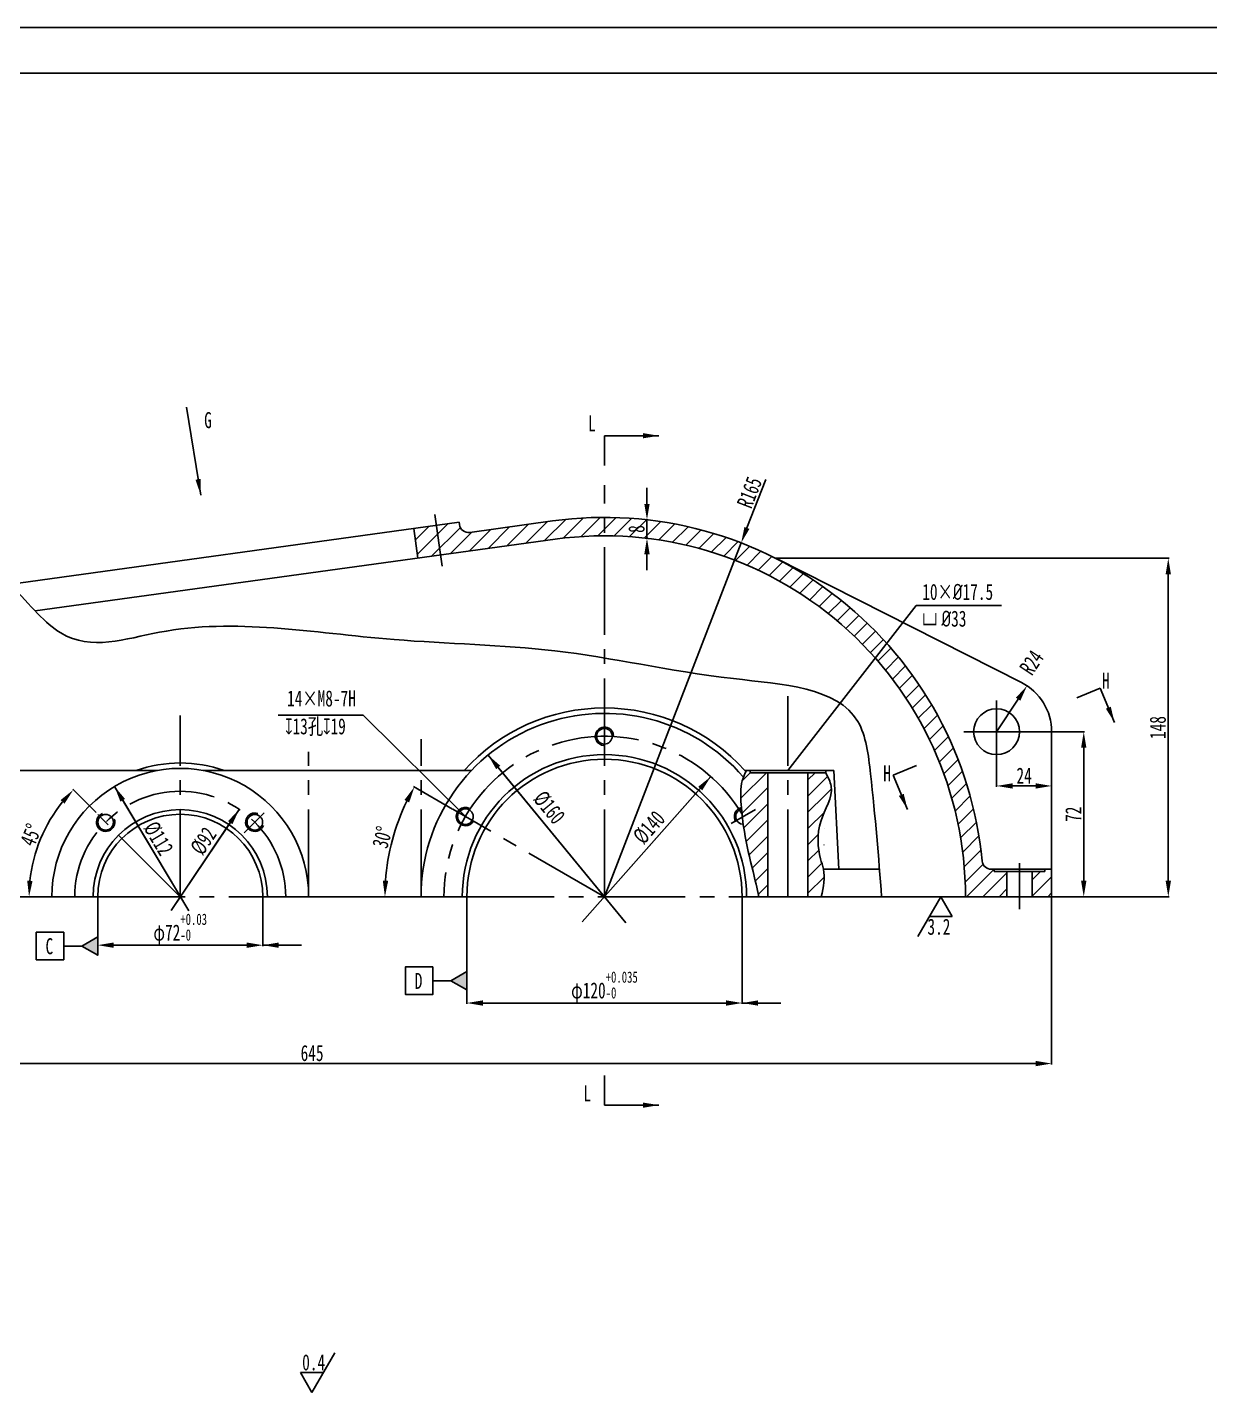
# Model space of a CAD drawing. Header units: inches. Extents: x 0 to 841, y 0 to 594.
# Drawn here: x 224.4 to 482.2, y 294.6 to 594 of the extents above; entities that cross this region are included whole.
import ezdxf

# ---------------------------------------------------------------- set-up
doc = ezdxf.new("R2010")
doc.units = ezdxf.units.IN
doc.header["$MEASUREMENT"] = 0
doc.linetypes.add('CENTER2', pattern=[28.575000000000003, 19.05, -3.175, 3.175, -3.175])
for name, color, linetype in [('中心线', 10, 'CENTER2'), ('剖面层', 4, 'Continuous'), ('标注层', 7, 'Continuous'), ('粗实线', 5, 'Continuous'), ('细实线', 7, 'Continuous')]:
    doc.layers.add(name, color=color, linetype=linetype)
doc.styles.add('仿宋3.5', font='simfang.ttf', dxfattribs={"width": 0.7, "height": 3.5})
doc.dimstyles.new('Scale_1_2', dxfattribs={"dimtxt": 3.5, "dimasz": 3.5, "dimexe": 0.18, "dimexo": 0.0625, "dimgap": 0.5, "dimtad": 1, "dimdec": 0, "dimlfac": 2, "dimzin": 0, "dimdsep": 46, "dimtxsty": '仿宋3.5', "dimcen": 0.09, "dimadec": 0, "dimazin": 0, "dimtfac": 1, "dimtdec": 0, "dimtix": 1, "dimtmove": 2, "dimatfit": 3, "dimfxl": 1, "dimtolj": 1, "dimarcsym": 0})
doc.dimstyles.new('Scale_1_2_φ', dxfattribs={"dimtxt": 3.5, "dimasz": 3.5, "dimexe": 0.18, "dimexo": 0.0625, "dimgap": 0.5, "dimtad": 1, "dimtoh": 1, "dimdec": 3, "dimlfac": 2, "dimdsep": 46, "dimtxsty": '仿宋3.5', "dimcen": 0.09, "dimadec": 0, "dimazin": 2, "dimtp": 0.08900000000000001, "dimtfac": 0.7, "dimtdec": 3, "dimtmove": 2, "dimatfit": 3, "dimfxl": 1, "dimarcsym": 0})

# ---------------------------------------------------------------- blocks, each defined once
blk = doc.blocks.new('*D8')
at = {"layer": 'Defpoints', "color": 0, "transparency": 16777216}
for p in [(359.69227486288, 486.6286828216591), (359.2346805231497, 482.6549430943686), (359.501437548491, 482.6549430943686)]:
    blk.add_point(p, dxfattribs=at)
at = {"layer": '标注层', "color": 0, "lineweight": -2, "transparency": 16777216}
for p, q in [((359.501437548491, 490.1286828216591), (359.501437548491, 493.6286828216591)), ((359.62977486288, 486.6286828216591), (359.321437548491, 486.6286828216591)), ((359.501437548491, 486.6286828216591), (359.501437548491, 482.6549430943686)), ((359.2971805231497, 482.6549430943686), (359.681437548491, 482.6549430943686)), ((359.501437548491, 479.1549430943686), (359.501437548491, 475.6549430943686))]:
    blk.add_line(p, q, dxfattribs=at)
at = {"layer": '标注层', "color": 0, "transparency": 16777216}
for points in [[(358.9181042151577, 490.1286828216591), (360.0847708818243, 490.1286828216591), (359.501437548491, 486.6286828216591)], [(358.9181042151577, 479.1549430943686), (360.0847708818243, 479.1549430943686), (359.501437548491, 482.6549430943686)]]:
    blk.add_solid(points, dxfattribs=at)
at = {"layer": '标注层', "color": 0, "transparency": 16777216, "insert": (357.2314375484912, 484.6418129580137), "char_height": 3.5, "attachment_point": 5, "rotation": 90, "style": '仿宋3.5'}
blk.add_mtext('\\A1;8', dxfattribs=at)
blk = doc.blocks.new('*D9')
at = {"layer": 'Defpoints', "color": 0, "transparency": 16777216}
for p in [(442.8669056602047, 440.4538373619685), (447.7294648322414, 404.4538373619685), (454.7350713686875, 404.4538373619685)]:
    blk.add_point(p, dxfattribs=at)
at = {"layer": '标注层', "color": 0, "lineweight": -2, "transparency": 16777216}
for p, q in [((442.9294056602047, 440.4538373619685), (454.9150713686875, 440.4538373619685)), ((454.7350713686875, 436.9538373619685), (454.7350713686875, 407.9538373619685)), ((447.7919648322414, 404.4538373619685), (454.9150713686875, 404.4538373619685))]:
    blk.add_line(p, q, dxfattribs=at)
at = {"layer": '标注层', "color": 0, "transparency": 16777216}
for points in [[(454.1517380353542, 436.9538373619685), (455.3184047020208, 436.9538373619685), (454.7350713686875, 440.4538373619685)], [(454.1517380353542, 407.9538373619685), (455.3184047020208, 407.9538373619685), (454.7350713686875, 404.4538373619685)]]:
    blk.add_solid(points, dxfattribs=at)
at = {"layer": '标注层', "color": 0, "transparency": 16777216, "insert": (452.4650713686875, 422.4538373619682), "char_height": 3.5, "attachment_point": 5, "rotation": 90, "style": '仿宋3.5'}
blk.add_mtext('\\A1;72', dxfattribs=at)
blk = doc.blocks.new('*D10')
at = {"layer": 'Defpoints', "color": 0, "transparency": 16777216}
for p in [(435.7294648322412, 433.6434351006087), (447.7294648322412, 431.9522318994726), (447.7294648322412, 428.6241085740734)]:
    blk.add_point(p, dxfattribs=at)
at = {"layer": '标注层', "color": 0, "lineweight": -2, "transparency": 16777216}
for p, q in [((435.7294648322412, 433.5809351006087), (435.7294648322412, 428.4441085740734)), ((447.7294648322412, 431.8897318994726), (447.7294648322412, 428.4441085740734)), ((439.2294648322412, 428.6241085740734), (444.2294648322412, 428.6241085740734))]:
    blk.add_line(p, q, dxfattribs=at)
at = {"layer": '标注层', "color": 0, "transparency": 16777216}
for points in [[(439.2294648322412, 429.2074419074067), (439.2294648322412, 428.0407752407401), (435.7294648322412, 428.6241085740734)], [(444.2294648322412, 429.2074419074067), (444.2294648322412, 428.0407752407401), (447.7294648322412, 428.6241085740734)]]:
    blk.add_solid(points, dxfattribs=at)
at = {"layer": '标注层', "color": 0, "transparency": 16777216, "insert": (441.7294648322412, 430.8741085740734), "char_height": 3.5, "attachment_point": 5, "style": '仿宋3.5'}
blk.add_mtext('\\A1;24', dxfattribs=at)
blk = doc.blocks.new('*D12')
at = {"layer": 'Defpoints', "color": 0, "transparency": 16777216}
for p in [(239.7294648322412, 404.4538373619681), (275.7294648322412, 404.4538373619681), (275.7294648322412, 393.9032116197009)]:
    blk.add_point(p, dxfattribs=at)
at = {"layer": '标注层', "color": 0, "lineweight": -2, "transparency": 16777216}
for p, q in [((239.7294648322412, 404.3913373619681), (239.7294648322412, 393.7232116197009)), ((275.7294648322412, 404.3913373619681), (275.7294648322412, 393.7232116197009)), ((243.2294648322412, 393.9032116197009), (272.2294648322412, 393.9032116197009))]:
    blk.add_line(p, q, dxfattribs=at)
at = {"layer": '标注层', "color": 0, "transparency": 16777216}
for points in [[(243.2294648322412, 394.4865449530342), (243.2294648322412, 393.3198782863676), (239.7294648322412, 393.9032116197009)], [(272.2294648322412, 394.4865449530342), (272.2294648322412, 393.3198782863676), (275.7294648322412, 393.9032116197009)]]:
    blk.add_solid(points, dxfattribs=at)
at = {"layer": '标注层', "color": 0, "transparency": 16777216, "insert": (257.7294648322412, 397.3685449530342), "char_height": 3.5, "attachment_point": 5, "style": '仿宋3.5'}
blk.add_mtext('φ72{\\H2.45;\\S+0.03^ -0;}', dxfattribs=at)
blk = doc.blocks.new('*D13')
at = {"layer": 'Defpoints', "color": 0, "transparency": 16777216}
for p in [(320.2294648322412, 404.4538373619681), (380.2294648322412, 404.4538373619681), (380.2294648322412, 381.2940267883919)]:
    blk.add_point(p, dxfattribs=at)
at = {"layer": '标注层', "color": 0, "lineweight": -2, "transparency": 16777216}
for p, q in [((320.2294648322412, 404.3913373619681), (320.2294648322412, 381.1140267883919)), ((380.2294648322412, 404.3913373619681), (380.2294648322412, 381.1140267883919)), ((323.7294648322412, 381.2940267883919), (376.7294648322412, 381.2940267883919))]:
    blk.add_line(p, q, dxfattribs=at)
at = {"layer": '标注层', "color": 0, "transparency": 16777216}
for points in [[(323.7294648322412, 381.8773601217252), (323.7294648322412, 380.7106934550586), (320.2294648322412, 381.2940267883919)], [(376.7294648322412, 381.8773601217252), (376.7294648322412, 380.7106934550586), (380.2294648322412, 381.2940267883919)]]:
    blk.add_solid(points, dxfattribs=at)
at = {"layer": '标注层', "color": 0, "transparency": 16777216, "insert": (350.2294648322412, 384.7593601217252), "char_height": 3.5, "attachment_point": 5, "style": '仿宋3.5'}
blk.add_mtext('φ120{\\H2.45;\\S+0.035^ -0;}', dxfattribs=at)
blk = doc.blocks.new('*D14')
at = {"layer": 'Defpoints', "color": 0, "transparency": 16777216}
for p in [(442.362554578596, 450.4539433822463), (435.7294648322411, 440.4538373619681)]:
    blk.add_point(p, dxfattribs=at)
at = {"layer": '标注层', "color": 0, "lineweight": -2, "transparency": 16777216}
blk.add_line((435.7294648322411, 440.4538373619681), (440.4279034025758, 447.5372457929986), dxfattribs=at)
at = {"layer": '标注层', "color": 0, "transparency": 16777216}
blk.add_solid([(439.9417871377012, 447.8596876556686), (440.9140196674505, 447.2148039303286), (442.362554578596, 450.4539433822463)], dxfattribs=at)
at = {"layer": '标注层', "color": 0, "transparency": 16777216, "insert": (443.3543918039767, 455.5269364837417), "char_height": 3.5, "attachment_point": 5, "rotation": 56.443606016626674, "style": '仿宋3.5'}
blk.add_mtext('\\A1;R24', dxfattribs=at)
blk = doc.blocks.new('*D15')
at = {"layer": 'Defpoints', "color": 0, "transparency": 16777216}
for p in [(387.567845736093, 478.2650513573967), (447.7294648322415, 404.4538373619683), (473.1688569838484, 404.4538373619683)]:
    blk.add_point(p, dxfattribs=at)
at = {"layer": '标注层', "color": 0, "lineweight": -2, "transparency": 16777216}
for p, q in [((387.630345736093, 478.2650513573967), (473.3488569838484, 478.2650513573967)), ((473.1688569838484, 474.7650513573967), (473.1688569838484, 407.9538373619683)), ((447.7919648322415, 404.4538373619683), (473.3488569838484, 404.4538373619683))]:
    blk.add_line(p, q, dxfattribs=at)
at = {"layer": '标注层', "color": 0, "transparency": 16777216}
for points in [[(472.5855236505151, 474.7650513573967), (473.7521903171817, 474.7650513573967), (473.1688569838484, 478.2650513573967)], [(472.5855236505151, 407.9538373619683), (473.7521903171817, 407.9538373619683), (473.1688569838484, 404.4538373619683)]]:
    blk.add_solid(points, dxfattribs=at)
at = {"layer": '标注层', "color": 0, "transparency": 16777216, "insert": (470.8988569838484, 441.3594443596822), "char_height": 3.5, "attachment_point": 5, "rotation": 90, "style": '仿宋3.5'}
blk.add_mtext('\\A1;148', dxfattribs=at)
blk = doc.blocks.new('*D16')
at = {"layer": 'Defpoints', "color": 0, "transparency": 16777216}
for p in [(380.0366156447385, 481.6146030427278), (350.2294648322411, 404.4538373619678)]:
    blk.add_point(p, dxfattribs=at)
at = {"layer": '标注层', "color": 0, "lineweight": -2, "transparency": 16777216}
for p, q in [((385.3812833953061, 495.4501641313156), (381.2978303917037, 484.8794671075913)), ((350.2294648322411, 404.4538373619678), (380.0366156447385, 481.6146030427278))]:
    blk.add_line(p, q, dxfattribs=at)
at = {"layer": '标注层', "color": 0, "transparency": 16777216}
blk.add_solid([(380.753686380893, 485.0896695654188), (381.8419744025143, 484.6692646497638), (380.0366156447385, 481.6146030427278)], dxfattribs=at)
at = {"layer": '标注层', "color": 0, "transparency": 16777216, "insert": (381.8526667163474, 492.6152355020598), "char_height": 3.5, "attachment_point": 5, "rotation": 68.87848765968214, "style": '仿宋3.5'}
blk.add_mtext('\\A1;R165', dxfattribs=at)
blk = doc.blocks.new('*D18')
at = {"layer": 'Defpoints', "color": 0, "transparency": 16777216}
for p in [(125.2294648322412, 404.4538373619681), (447.7294648322413, 404.4538373619681), (447.7294648322413, 368.0983974855253)]:
    blk.add_point(p, dxfattribs=at)
at = {"layer": '标注层', "color": 0, "lineweight": -2, "transparency": 16777216}
for p, q in [((125.2294648322412, 404.3913373619681), (125.2294648322412, 367.9183974855253)), ((447.7294648322413, 404.3913373619681), (447.7294648322413, 367.9183974855253)), ((128.7294648322412, 368.0983974855253), (444.2294648322413, 368.0983974855253))]:
    blk.add_line(p, q, dxfattribs=at)
at = {"layer": '标注层', "color": 0, "transparency": 16777216}
for points in [[(128.7294648322412, 368.6817308188586), (128.7294648322412, 367.515064152192), (125.2294648322412, 368.0983974855253)], [(444.2294648322413, 368.6817308188586), (444.2294648322413, 367.515064152192), (447.7294648322413, 368.0983974855253)]]:
    blk.add_solid(points, dxfattribs=at)
at = {"layer": '标注层', "color": 0, "transparency": 16777216, "insert": (286.4794648322412, 370.3683974855253), "char_height": 3.5, "attachment_point": 5, "style": '仿宋3.5'}
blk.add_mtext('\\A1;645', dxfattribs=at)
blk = doc.blocks.new('*D26')
at = {"layer": 'Defpoints', "color": 0, "transparency": 16777216}
for p in [(324.840935411519, 435.3637479709157), (354.8816710392456, 398.7898906398106), (354.8816710392456, 398.7898906398106)]:
    blk.add_point(p, dxfattribs=at)
at = {"layer": '标注层', "color": 0, "lineweight": -2, "transparency": 16777216}
blk.add_line((327.0624317358321, 432.6591307926328), (354.8816710392456, 398.7898906398106), dxfattribs=at)
at = {"layer": '标注层', "color": 0, "transparency": 16777216}
blk.add_solid([(327.513201265546, 433.0293801800183), (326.6116622061184, 432.2888814052472), (324.840935411519, 435.3637479709157)], dxfattribs=at)
at = {"layer": '标注层', "color": 0, "transparency": 16777216, "insert": (338.1731874122497, 423.9224350569621), "char_height": 3.5, "attachment_point": 5, "rotation": 309.3987189254759, "style": '仿宋3.5'}
blk.add_mtext('%%C160', dxfattribs=at)
blk = doc.blocks.new('_None')
blk = doc.blocks.new('*D27')
at = {"layer": 'Defpoints', "color": 0, "transparency": 16777216}
for p in [(373.4190703847457, 430.6691419438199), (345.3731512876892, 398.9638889267884), (345.3731512876892, 398.9638889267884)]:
    blk.add_point(p, dxfattribs=at)
at = {"layer": '标注层', "color": 0, "lineweight": -2, "transparency": 16777216}
blk.add_line((371.1001098294953, 428.0476114856347), (345.3731512876892, 398.9638889267884), dxfattribs=at)
at = {"layer": '标注层', "color": 0, "transparency": 16777216}
blk.add_solid([(370.6631880864644, 428.4341049115098), (371.5370315725261, 427.6611180597596), (373.4190703847457, 430.6691419438199)], dxfattribs=at)
at = {"layer": '标注层', "color": 0, "transparency": 16777216, "insert": (359.9739434518342, 419.566650381059), "char_height": 3.5, "attachment_point": 5, "rotation": 48.50458144359233, "style": '仿宋3.5'}
blk.add_mtext('%%c140', dxfattribs=at)
blk = doc.blocks.new('*D28')
at = {"layer": 'Defpoints', "color": 0, "transparency": 16777216}
for p in [(270.5922287250196, 423.5208063145478), (255.7187660655336, 401.4733013529585), (255.7187660655331, 401.4733013529589)]:
    blk.add_point(p, dxfattribs=at)
at = {"layer": '标注层', "color": 0, "lineweight": -2, "transparency": 16777216}
blk.add_line((268.6348516109007, 420.6193110391555), (255.7187660655331, 401.4733013529589), dxfattribs=at)
at = {"layer": '标注层', "color": 0, "transparency": 16777216}
blk.add_solid([(268.1512690650019, 420.9455405581752), (269.1184341567995, 420.2930815201357), (270.5922287250191, 423.5208063145481)], dxfattribs=at)
at = {"layer": '标注层', "color": 0, "transparency": 16777216, "insert": (262.8140844827275, 416.6012625071348), "char_height": 3.5, "attachment_point": 5, "rotation": 55.99601215137088, "style": '仿宋3.5'}
blk.add_mtext('%%C92', dxfattribs=at)
blk = doc.blocks.new('*D29')
at = {"layer": 'Defpoints', "color": 0, "transparency": 16777216}
for p in [(243.3946593119894, 428.5061418398462), (259.5701280067429, 401.3653970582752), (259.5701280067428, 401.3653970582751)]:
    blk.add_point(p, dxfattribs=at)
at = {"layer": '标注层', "color": 0, "lineweight": -2, "transparency": 16777216}
blk.add_line((245.1865100020207, 425.4996037801114), (259.5701280067428, 401.3653970582751), dxfattribs=at)
at = {"layer": '标注层', "color": 0, "transparency": 16777216}
blk.add_solid([(245.6875996786432, 425.7982455617833), (244.6854203253982, 425.2009619984395), (243.3946593119893, 428.5061418398462)], dxfattribs=at)
at = {"layer": '标注层', "color": 0, "transparency": 16777216, "insert": (252.9587434132791, 417.1861405418613), "char_height": 3.5, "attachment_point": 5, "rotation": 300.79429534693975, "style": '仿宋3.5'}
blk.add_mtext('%%c112', dxfattribs=at)
blk = doc.blocks.new('*D61')
at = {"layer": 'Defpoints', "color": 0, "transparency": 16777216}
for p in [(239.4224733220299, 422.7608288721793), (229.1784069281607, 420.9377983285375), (239.7294648322411, 404.4538373619681), (257.7294648322411, 404.453837361968), (275.7294648322411, 404.453837361968)]:
    blk.add_point(p, dxfattribs=at)
at = {"layer": '标注层', "color": 0, "lineweight": -2, "transparency": 16777216}
for p, q in [((239.3782791482058, 422.8050230460035), (234.2903444510764, 427.8929577431329)), ((239.6669648322411, 404.453837361968), (224.5815428991023, 404.4538373619681))]:
    blk.add_line(p, q, dxfattribs=at)
blk.add_arc((257.7294648322411, 404.453837361968), 32.96792193313887, 141.0855980734092, 173.9144019265907, dxfattribs=at)
at = {"layer": '标注层', "color": 0, "transparency": 16777216}
for points in [[(231.6438175187681, 425.5529252141293), (232.5114027081337, 424.7729206947163), (234.41762367169, 427.7656785225192)], [(225.5298404838203, 407.9179384862273), (224.3648186281298, 407.9798673718516), (224.7615428991023, 404.453837361968)]]:
    blk.add_solid(points, dxfattribs=at)
at = {"layer": '标注层', "color": 0, "transparency": 16777216, "insert": (225.1738699899836, 417.9388062767547), "char_height": 3.5, "attachment_point": 5, "rotation": 67.49999999999993, "style": '仿宋3.5'}
blk.add_mtext('\\A1;45°', dxfattribs=at)
blk = doc.blocks.new('*D62')
at = {"layer": 'Defpoints', "color": 0, "transparency": 16777216}
for p in [(317.1728164611496, 423.5391021975248), (305.2458447501249, 420.8265361013979), (320.2294648322411, 404.4538373619681), (350.2294648322411, 404.4538373619681), (380.2294648322412, 404.453837361968)]:
    blk.add_point(p, dxfattribs=at)
at = {"layer": '标注层', "color": 0, "lineweight": -2, "transparency": 16777216}
for p, q in [((317.1186898734131, 423.5703521975248), (308.6164517437279, 428.479121670413)), ((320.1669648322411, 404.4538373619681), (302.1788962153519, 404.4538373619681))]:
    blk.add_line(p, q, dxfattribs=at)
blk.add_arc((350.2294648322411, 404.4538373619681), 47.87056861688927, 154.1900467679116, 175.809953232088, dxfattribs=at)
at = {"layer": '标注层', "color": 0, "transparency": 16777216}
for points in [[(306.6188070640635, 425.5690880647497), (307.6498195444054, 425.0230803940248), (308.7723363164091, 428.3891216704129)], [(303.0697888128167, 407.930173003509), (301.9039019778594, 407.9728227301711), (302.3588962153519, 404.4538373619681)]]:
    blk.add_solid(points, dxfattribs=at)
at = {"layer": '标注层', "color": 0, "transparency": 16777216, "insert": (301.7973946603687, 417.4311714522889), "char_height": 3.5, "attachment_point": 5, "rotation": 74.99999999999989, "style": '仿宋3.5'}
blk.add_mtext('\\A1;30°', dxfattribs=at)

msp = doc.modelspace()

# ---------------------------------------------------------------- hatches: boundary and pattern name
at = {"layer": '剖面层'}
h = msp.add_hatch(dxfattribs=at)
h.set_pattern_fill('ANSI31', color=256, scale=20)
h.set_pattern_definition([(45, (0, 0), (-1.767766952966369, 1.767766952966369), [])])
h.paths.add_polyline_path([(129.7294648322412, 410.4538373619682), (125.2294648322412, 410.4538373619682), (125.2294648322412, 404.4538373619681), (129.7294648322412, 404.4538373619681)])
h.paths.add_polyline_path([(130.1044648322412, 410.4538373619682), (129.7294648322412, 410.4538373619682), (129.7294648322412, 404.4538373619681), (130.1044648322412, 404.4538373619681)])
h.paths.add_polyline_path([(134.7294648322412, 410.4538373619682), (134.3544648322412, 410.4538373619682), (134.3544648322412, 404.4538373619681), (134.7294648322412, 404.4538373619681)])
edge = h.paths.add_edge_path()
edge.add_spline(control_points=[(137.3636349682884, 404.4538373619681), (138.0116164162899, 405.5250002517108), (139.2388281791132, 407.5536751501147), (137.9649101308298, 409.5239089176551), (137.3636349682884, 410.4538373619682)], knot_values=[0, 0, 0, 0, 3.43164255212271, 6.499186232504863, 6.499186232504863, 6.499186232504863, 6.499186232504863], degree=3, periodic=0)
edge.add_line((137.3636349682884, 410.4538373619682), (134.7294648322412, 410.4538373619682))
edge.add_line((134.7294648322412, 410.4538373619682), (134.7294648322412, 404.4538373619681))
edge.add_line((134.7294648322412, 404.4538373619681), (137.3636349682883, 404.4538373619681))
h.paths.add_polyline_path([(339.4632740726405, 482.4320136931553, -0.03431328750145367), (350.2294648322412, 483.1717314357417), (350.2294648322412, 487.1717314357417, 0.03429646217502687), (338.9217051504806, 486.3951857215086), (320.8620893449572, 483.9029910046517, -0.4142135623731252), (318.6074597007804, 485.6108098380178), (318.5390822754845, 486.1063048417842), (313.5860216785564, 485.4227913282701), (314.4750345182578, 478.9826018553731)])
h.paths.add_polyline_path([(313.5860216785564, 485.4227913282702), (308.6329610816279, 484.7392778147561), (309.5217298975926, 478.2988406981504), (314.4750345182578, 478.9826018553731)])
h.paths.add_polyline_path([(350.2294648322412, 487.1717314357417), (350.2294648322412, 483.1717314357417, -0.4142135623730955), (428.9473589060146, 404.4538373619681), (437.9794648322412, 404.4538373619681), (437.9794648322411, 409.9538373619682), (435.2294648322412, 409.9538373619682), (435.2294648322412, 410.4538373619682), (434.568788853098, 410.4538373619682, -0.3867776498849526), (432.577726045342, 412.2649752546776, 0.3867776498849756)])
edge = h.paths.add_edge_path(flags=17)
edge.add_spline(control_points=[(397.9777281189693, 410.4538373619681), (397.8306410871029, 411.2423648119901), (396.7502899391474, 414.1731566688535), (396.3817186314965, 421.1471174258113), (400.7998164578299, 427.0148982502797), (398.9827879937794, 430.5300756945094), (398.4794648322412, 431.50379198988)], knot_values=[0, 0, 0, 3.481659405224491e-13, 5.403763037328737, 21.68842961651866, 38.08399627957859, 44.36567028385144, 44.36567028385144, 44.36567028385144, 44.36567028385144], degree=3, periodic=0)
edge.add_line((398.4794648322412, 431.50379198988), (394.6044648322412, 431.50379198988))
edge.add_line((394.6044648322412, 431.50379198988), (394.6044648322411, 404.4538373619681))
edge.add_line((394.6044648322411, 404.4538373619681), (397.4871852328107, 404.4538373619681))
edge.add_spline(control_points=[(397.4871852328107, 404.4538373619683), (398.0193208113126, 406.5942415486454), (398.3099558758238, 408.6727781984575), (397.9777281189693, 410.4538373619681)], knot_values=[44.36567028385109, 44.36567028385109, 44.36567028385109, 44.36567028385109, 56.57123354586084, 56.57123354586084, 56.57123354586084, 56.57123354586119], degree=3, periodic=0)
edge = h.paths.add_edge_path(flags=17)
edge.add_line((385.8544648322412, 431.50379198988), (381.9794648322412, 431.50379198988))
edge.add_line((381.9794648322412, 431.50379198988), (381.9794648322412, 432.00379198988))
edge.add_line((381.9794648322412, 432.00379198988), (381.1936489600733, 432.00379198988))
edge.add_spline(control_points=[(381.1936489600733, 432.00379198988), (380.9401801639593, 431.5342427839787), (380.7143665716668, 431.0564549076041), (380.5303515599937, 430.5662149540653)], knot_values=[6.251690242732119, 6.251690242732119, 6.251690242732119, 6.251690242732119, 9.44891891975366, 9.44891891975366, 9.44891891975366, 9.44891891975366], degree=3, periodic=0)
edge.add_spline(control_points=[(380.5303515599937, 430.5662149540653), (380.4313889920638, 430.3025657861907), (379.8227056313144, 428.4300590014944), (379.9261834561786, 426.1089487475173), (380.0795252652671, 424.1372219107267), (380.0986296794834, 423.9044474347024)], knot_values=[9.44891891975366, 9.44891891975366, 9.44891891975366, 9.44891891975366, 11.16837624696056, 21.49639538555573, 22.88334834813719, 22.88334834813719, 22.88334834813719, 22.88334834813719], degree=3, periodic=0)
edge.add_spline(control_points=[(380.0986296794834, 423.9044474347024), (380.1069120768791, 423.803531976516), (380.1153730370396, 423.7027407906692), (380.1240178965726, 423.6020680128115)], knot_values=[22.88334834813719, 22.88334834813719, 22.88334834813719, 22.88334834813719, 23.48463847277856, 23.48463847277856, 23.48463847277856, 23.48463847277856], degree=3, periodic=0)
edge.add_spline(control_points=[(380.1240178965726, 423.6020680128115), (380.156170340229, 423.2276402033799), (380.1908666387933, 422.8548503154925), (380.2283813498306, 422.4833966402952)], knot_values=[23.48463847277856, 23.48463847277856, 23.48463847277856, 23.48463847277856, 25.7209902353224, 25.7209902353224, 25.7209902353224, 25.7209902353224], degree=3, periodic=0)
edge.add_spline(control_points=[(380.2283813498306, 422.4833966402952), (380.2509429123822, 422.2600022678931), (380.2745238633397, 422.037091188741), (380.2991839249477, 421.8145977745984)], knot_values=[25.7209902353224, 25.7209902353224, 25.7209902353224, 25.7209902353224, 27.06594502194148, 27.06594502194148, 27.06594502194148, 27.06594502194148], degree=3, periodic=0)
edge.add_spline(control_points=[(380.2991839249477, 421.8145977745984), (380.357043658528, 421.2925630015183), (380.4208439950166, 420.7728275125469), (380.4913563402819, 420.2545436166722)], knot_values=[27.06594502194148, 27.06594502194148, 27.06594502194148, 27.06594502194148, 30.22160322217051, 30.22160322217051, 30.22160322217051, 30.22160322217051], degree=3, periodic=0)
edge.add_spline(control_points=[(380.4913563402819, 420.2545436166722), (380.5632943012096, 419.725781078557), (381.0786467801089, 416.2829748874679), (382.3838443612782, 411.0249911582459), (383.4943727396879, 406.293501208474), (383.920264719833, 404.4538373619682)], knot_values=[30.22160322217051, 30.22160322217051, 30.22160322217051, 30.22160322217051, 33.44106238858204, 51.24377326492137, 62.57214071713369, 62.57214071713369, 62.57214071713369, 62.57214071713369], degree=3, periodic=0)
edge.add_line((383.9202647198329, 404.4538373619681), (385.8544648322412, 404.4538373619681))
edge.add_line((385.8544648322412, 404.4538373619681), (385.8544648322412, 431.50379198988))
h.paths.add_polyline_path([(447.7294648322411, 410.4538373619682), (446.2294648322412, 410.4538373619682), (446.2294648322412, 409.9538373619682), (443.4794648322412, 409.9538373619682), (443.4794648322412, 404.4538373619681), (447.7294648322412, 404.4538373619681)])
edge = h.paths.add_edge_path()
edge.add_spline(control_points=[(604.3822870217327, 404.4538373619681), (604.289266555942, 406.5560897986842), (604.4713889435661, 408.5303602598361), (604.7627097528716, 410.4538373619681)], knot_values=[76.13084811500347, 76.13084811500347, 76.13084811500347, 76.13084811500347, 88.15643389636546, 88.15643389636546, 88.15643389636546, 88.15643389636546], degree=3, periodic=0)
edge.add_line((604.7627097528716, 410.4538373619681), (602.3877865647423, 410.4538373619681))
edge.add_line((602.3877865647423, 410.4538373619681), (602.2677865647424, 404.4538373619681))
edge.add_line((602.2677865647424, 404.4538373619681), (604.3822870217327, 404.4538373619681))
edge = h.paths.add_edge_path()
edge.add_line((597.7677865647424, 410.4538373619681), (596.3596155592004, 410.4538373619681))
edge.add_spline(control_points=[(596.3596155592004, 410.4538373619681), (596.357674638273, 409.9426181855486), (596.3371737590905, 407.9151608136738), (596.2419902266306, 405.9943423653784), (596.1390076545265, 404.4538373619681)], knot_values=[6.623246075127387, 6.623246075127387, 6.623246075127387, 6.623246075127387, 9.707189711449246, 18.96362881886919, 18.96362881886919, 18.96362881886919, 18.96362881886919], degree=3, periodic=0)
edge.add_line((596.1390076545265, 404.4538373619681), (597.8877865647426, 404.4538373619681))
edge.add_line((597.8877865647426, 404.4538373619681), (597.7677865647424, 410.4538373619681))
edge = h.paths.add_edge_path()
edge.add_line((622.3277865647424, 409.9538373619681), (619.5777865647424, 409.9538373619681))
edge.add_line((619.5777865647424, 409.9538373619681), (619.5777865647422, 410.4538373619681))
edge.add_line((619.5777865647422, 410.4538373619681), (616.56182083723, 410.4538373619681))
edge.add_spline(control_points=[(616.56182083723, 410.4538373619681), (616.4389925457497, 409.2129371445607), (616.3881437539778, 407.2092452852835), (616.9183872090318, 405.1945102436365), (617.2003689395424, 404.4538373619687)], knot_values=[5.152382672236913, 5.152382672236913, 5.152382672236913, 5.152382672236913, 12.61362509132508, 17.18329169896163, 17.18329169896163, 17.18329169896163, 17.18329169896163], degree=3, periodic=0)
edge.add_line((617.2003689395426, 404.4538373619681), (622.3277865647424, 404.4538373619681))
edge.add_line((622.3277865647424, 404.4538373619681), (622.3277865647424, 409.9538373619681))
edge = h.paths.add_edge_path()
edge.add_spline(control_points=[(634.2052627555854, 404.4538373619681), (634.2652828566909, 405.4147387207943), (634.2497754028466, 407.6357802660369), (635.2345429680224, 409.4842179879294), (635.9135041128302, 410.4538373619682)], knot_values=[60.29599009678655, 60.29599009678655, 60.29599009678655, 60.29599009678655, 65.97826967407228, 72.97590708494664, 72.97590708494664, 72.97590708494664, 72.97590708494664], degree=3, periodic=0)
edge.add_line((635.9135041128302, 410.4538373619681), (630.5777865647422, 410.4538373619681))
edge.add_line((630.5777865647422, 410.4538373619681), (630.5777865647424, 409.9538373619681))
edge.add_line((630.5777865647424, 409.9538373619681), (627.8277865647424, 409.9538373619681))
edge.add_line((627.8277865647424, 409.9538373619681), (627.8277865647424, 404.4538373619681))
edge.add_line((627.8277865647424, 404.4538373619681), (634.2052627555854, 404.4538373619681))
h.paths.add_polyline_path([(717.3277865647424, 444.4538373619681), (695.7279113308546, 445.5338311236625, -0.3996556434457005), (693.8277865647424, 447.5313358014182), (693.8277865647424, 481.1717314357415, 0.4142135623730951), (687.8277865647424, 487.1717314357415), (650.0777865647424, 487.1717314357415), (650.0777865647424, 483.1717314357415), (687.8277865647424, 483.1717314357415, -0.4142135623730951), (689.8277865647424, 481.1717314357415), (689.8277865647424, 434.4538373619682), (716.3277865647422, 434.4538373619682), (717.3277865647424, 435.4538373619685), (717.3277865647425, 437.4538373619289), (710.9527865647424, 437.4538373619289), (710.9527865647424, 437.7538373619287), (707.9527865647424, 437.7538373619285), (706.9712911071197, 439.4538373619285), (707.9527865647424, 441.1538373619289), (710.9527865647424, 441.1538373619289), (710.9527865647425, 441.4538373619289), (717.3277865647424, 441.4538373619289)])
h.paths.add_polyline_path([(717.3277865647424, 441.4538373619289), (710.9527865647424, 441.4538373619289), (710.9527865647424, 441.1538373619289), (717.3277865647424, 441.153837361929)], flags=17)
h.paths.add_polyline_path([(717.3277865647424, 437.7538373619291), (710.9527865647424, 437.7538373619287), (710.9527865647424, 437.4538373619289), (717.3277865647424, 437.4538373619289)], flags=17)
h.paths.add_polyline_path([(576.2904767234522, 305.5368079524475, 0.3996556434456883), (575.3404143403961, 306.5355602913253), (571.39035195734, 306.7330634104782, 0.4289228992613873), (569.2904767234522, 304.7355587327224), (569.2904767234523, 302.5880571721725), (576.2904767234522, 302.5880571721725)])
h.paths.add_polyline_path([(576.2904767234522, 302.5880571721725), (569.2904767234525, 302.5880571721725), (569.2904767234522, 300.4405556116227, 0.4289228992613939), (571.39035195734, 298.4430509338669), (575.3404143403961, 298.6405540530197, 0.3996556434456963), (576.2904767234522, 299.6393063918975)])
edge = h.paths.add_edge_path()
edge.add_arc((557.2904767234522, 305.4355587327225), 1.999999999999976, 2.279821595673049e-11, 87.13759477388737)
edge.add_line((557.39035195734, 307.4330634104782), (556.1906014895644, 307.4930509338669))
edge.add_arc((556.2904767234522, 309.4905556116226), 1.999999999999992, 180, 267.1375947738874, ccw=False)
edge.add_line((554.2904767234522, 309.4905556116226), (554.2904767234522, 317.8429232430664))
edge.add_spline(control_points=[(554.2904767234525, 317.8429232430664), (553.6529915080857, 317.7860594062013), (552.3218220973113, 317.6185201658786), (550.9803294280514, 317.3339031019615), (550.2904767234522, 317.1524380969756)], knot_values=[26.32823883595179, 26.32823883595179, 26.32823883595179, 26.32823883595179, 30.11020825186044, 34.19985667968358, 34.19985667968358, 34.19985667968358, 34.19985667968358], degree=3, periodic=0)
edge.add_line((550.2904767234522, 317.1524380969755), (550.2904767234522, 302.5880571721725))
edge.add_line((550.2904767234522, 302.5880571721725), (559.2904767234522, 302.5880571721725))
edge.add_line((559.2904767234522, 302.5880571721725), (559.2904767234522, 305.4355587327233))
edge = h.paths.add_edge_path()
edge.add_line((556.1906014895644, 297.6830634104781), (557.39035195734, 297.7430509338669))
edge.add_arc((557.2904767234522, 299.7405556116226), 1.999999999999968, 272.8624052261126, 360.0000000000016)
edge.add_line((559.2904767234522, 299.7405556116227), (559.2904767234522, 302.5880571721725))
edge.add_line((559.2904767234522, 302.5880571721725), (550.2904767234522, 302.5880571721725))
edge.add_line((550.2904767234522, 302.5880571721725), (550.2904767234522, 286.5075037060805))
edge.add_spline(control_points=[(550.2904767234536, 286.5075037060801), (551.5595305150141, 286.0683014004235), (552.9015418352931, 285.7677473468789), (554.2904767234522, 285.5563666902923)], knot_values=[110.9992239392866, 110.9992239392866, 110.9992239392866, 110.9992239392866, 119.1949882897893, 119.1949882897893, 119.1949882897893, 119.1949882897893], degree=3, periodic=0)
edge.add_line((554.2904767234522, 285.5563666902923), (554.2904767234522, 295.6855587327224))
edge.add_arc((556.2904767234522, 295.6855587327224), 1.999999999999992, 92.86240522611263, 180, ccw=False)
at = {"layer": '标注层'}
h = msp.add_hatch(color=256, dxfattribs=at)
h.dxf.hatch_style = 1
h.paths.add_polyline_path([(239.7294648322412, 395.7232116197009), (236.2653632171035, 393.7232116197009), (239.7294648322412, 391.7232116197009)])
h = msp.add_hatch(color=256, dxfattribs=at)
h.dxf.hatch_style = 1
h.paths.add_polyline_path([(320.2294648322412, 384.1677335631193), (320.2294648322412, 388.1677335631193), (316.7653632171035, 386.1677335631193)])

# ---------------------------------------------------------------- linework, layer by layer
at = {"layer": '中心线'}
for p, q in [((350.2294648322412, 404.4538373619682), (350.2294648322412, 494.2038159123064)), ((313.2612827710733, 487.7752658933339), (314.8076567540921, 476.5730188594837)), ((390.2294648322412, 404.4538373619682), (390.2294648322412, 448.2046843546088)), ((435.7294648322412, 447.2642396233279), (435.7294648322412, 433.6434351006087)), ((257.7294648322412, 404.4538373619682), (257.7294648322412, 443.9833574853291)), ((428.592024004278, 440.4538373619682), (442.8669056602045, 440.4538373619682)), ((310.2294648322412, 404.4538373619682), (310.2294648322412, 438.8435071196841)), ((285.7294648322412, 404.4538373619682), (285.7294648322412, 436.0824339281589)), ((257.7294648322412, 404.4538373619681), (239.42247332203, 422.7608288721794)), ((271.6802191394203, 418.4045916691475), (276.0364563424522, 422.7608288721794)), ((350.2294648322412, 404.4538373619681), (317.1728164611496, 423.5391021975248)), ((377.890251489716, 420.423799984658), (383.1904564396774, 423.4838747392785)), ((440.7294648322412, 411.8103550519419), (440.7294648322412, 401.7477604849458)), ((239.7294648322412, 404.4538373619681), (275.7294648322412, 404.4538373619681)), ((320.2294648322412, 404.4538373619681), (380.2294648322412, 404.4538373619681))]:
    msp.add_line(p, q, dxfattribs=at)
for centre, radius, start in [((350.2294648322412, 404.4538373619682), 35, 31.00616248333879), ((257.7294648322412, 404.4538373619682), 23, 0)]:
    msp.add_arc(centre, radius, start, 180, dxfattribs=at)
at = {"layer": '标注层'}
for p, q in [((324.840935411519, 435.3637479709157), (354.8816710392456, 398.7898906398106)), ((243.3946593119894, 428.5061418398462), (259.5701280067429, 401.3653970582752)), ((373.4190703847456, 430.6691419438199), (345.3731512876892, 398.9638889267884)), ((270.5922287250196, 423.5208063145478), (255.7187660655332, 401.4733013529589)), ((236.2653632171035, 393.7232116197009), (232.3368411613164, 393.7232116197009)), ((316.7653632171035, 386.1677335631193), (312.8368411613164, 386.1677335631193))]:
    msp.add_line(p, q, dxfattribs=at)
for points in [[(232.3368411613164, 396.7232116197009), (232.3368411613164, 390.7232116197009), (226.3368411613164, 390.7232116197009), (226.3368411613164, 396.7232116197009)], [(239.7294648322412, 395.7232116197009), (239.7294648322412, 391.7232116197009), (236.2653632171035, 393.7232116197009)], [(312.8368411613164, 389.1677335631193), (312.8368411613164, 383.1677335631193), (306.8368411613164, 383.1677335631193), (306.8368411613164, 389.1677335631193)], [(320.2294648322412, 388.1677335631193), (320.2294648322412, 384.1677335631193), (316.7653632171035, 386.1677335631193)]]:
    msp.add_lwpolyline(points, close=True, dxfattribs=at)
at = {"layer": '粗实线'}
for p, q in [((831.1792009156788, 584.0006711623287), (25.17920091567862, 584.0006711623287)), ((209.571749143062, 471.0690075444751), (318.5390822754845, 486.1063048417842)), ((318.6074597007804, 485.6108098380176), (318.5390822754845, 486.1063048417842)), ((320.8620893449573, 483.9029910046517), (338.9217051504805, 486.3951857215086)), ((226.0744714858921, 466.7796634320073), (339.4671468756582, 482.432548300347)), ((309.5215486980768, 478.3001537551191), (308.6329610816277, 484.7392778147571)), ((387.5678457360926, 478.2650513573965), (441.1461957084722, 451.161732888844)), ((447.7294648322412, 440.4538373619682), (447.7294648322412, 404.4538373619682)), ((252.729464832241, 432.00379198988), (149.7294648322412, 432.00379198988)), ((321.2294648322412, 432.00379198988), (262.7294648322414, 432.00379198988)), ((380.8298018401892, 432.00379198988), (400.2294648322412, 432.00379198988)), ((381.9794648322412, 431.50379198988), (381.9794648322412, 432.00379198988)), ((381.9794648322412, 431.50379198988), (398.4794648322412, 431.50379198988)), ((385.8544648322412, 431.50379198988), (385.8544648322412, 404.4538373619682)), ((394.6044648322412, 431.50379198988), (394.6044648322412, 404.4538373619682)), ((398.4794648322412, 431.50379198988), (398.4794648322412, 432.00379198988)), ((400.2294648322412, 432.00379198988), (401.3069625636366, 410.4538373619682)), ((410.1948801525956, 410.4538373619682), (397.9777281189695, 410.4538373619682)), ((434.568788853098, 410.4538373619682), (447.7294648322412, 410.4538373619682)), ((435.2294648322412, 409.9538373619682), (435.2294648322412, 410.4538373619682)), ((446.2294648322412, 409.9538373619682), (446.2294648322412, 410.4538373619682)), ((435.2294648322412, 409.9538373619682), (446.2294648322412, 409.9538373619682)), ((437.9794648322412, 409.9538373619682), (437.9794648322412, 404.4538373619682)), ((443.4794648322412, 409.9538373619682), (443.4794648322412, 404.4538373619682)), ((200.7294648322412, 404.4538373619681), (239.7294648322412, 404.4538373619681)), ((275.7294648322412, 404.4538373619681), (320.2294648322412, 404.4538373619681)), ((380.2294648322412, 404.4538373619681), (447.7294648322412, 404.4538373619681))]:
    msp.add_line(p, q, dxfattribs=at)
for centre, radius in [((435.7294648322412, 440.4538373619682), 5), ((350.2294648322412, 439.4538373619682), 1.7), ((241.4660088649506, 420.717293329259), 1.7), ((273.9929207995318, 420.717293329259), 1.7), ((319.9185756997857, 421.9538373619682), 1.7)]:
    msp.add_circle(centre, radius, dxfattribs=at)
for centre, radius, start, end in [((320.5886839395517, 485.884215243423), 2, 187.8570904779281, 277.8570904779281), ((350.2294648322412, 404.4538373619682), 82.71789407377342, 5.418574376004928, 97.85709047792812), ((350.2294648322412, 404.4538373619682), 78.71789407377342, 0, 97.85809642856104), ((435.7294648322412, 440.4538373619682), 12, 0, 63.16682783607336), ((350.2294648322412, 404.4538373619682), 40, 40.75375803444526, 180.0000000000001), ((350.2294648322412, 404.4538373619681), 41.17500000000001, 41.99719493076709, 138.002805069233), ((350.2294648322412, 404.4538373619682), 31, 0, 180), ((350.2294648322412, 404.4538373619682), 30, 0, 180), ((257.7294648322412, 404.4538373619682), 28, 359.9999999999999, 0), ((257.7294648322412, 404.4538373619682), 28, 359.9999999999999, 180.0000000000002), ((257.7294648322412, 404.4538373619681), 29.17500000000001, 70.7867117622835, 109.2132882377168), ((257.7294648322412, 404.4538373619682), 19, 0, 180), ((257.7294648322412, 404.4538373619682), 18, 0, 180), ((380.5403539646967, 421.9538373619682), 1.7, 104.1761350585234, 268.3483847551464), ((434.568788853098, 412.4538373619682), 2, 185.4185743760049, 270)]:
    msp.add_arc(centre, radius, start, end, dxfattribs=at)
at = {"layer": '细实线'}
for p, q in [((841.1792009156788, 594.0006711623287), (0.1792009156786207, 594.0006711623287)), ((423.5404120497906, 404.4538373619681), (418.5404120497899, 395.793583324124)), ((426.0404120497901, 400.1237103430457), (423.5404120497906, 404.4538373619681)), ((426.0404120497901, 400.1237103430457), (421.0404120497901, 400.123710343046)), ((286.4369205259953, 296.3714285561591), (291.4369205259953, 305.0316825940035)), ((283.9369205259953, 300.7015555750813), (286.4369205259953, 296.3714285561591)), ((283.9369205259953, 300.7015555750813), (288.9369205259953, 300.7015555750813))]:
    msp.add_line(p, q, dxfattribs=at)
for centre, start, end in [((350.2294648322412, 439.4538373619682), 5.000000000000028, 274.9999999999998), ((241.4660088649506, 420.717293329259), 110.0000000000037, 20.00000000000371), ((273.9929207995318, 420.7172933292587), 69.99999999999629, 339.9999999999802), ((319.9185756997857, 421.9538373619682), 64.99999999999996, 335.0000000000006), ((380.5403539646967, 421.9538373619682), 102.75967581293, 214.9999999999974)]:
    msp.add_arc(centre, 2, start, end, dxfattribs=at)
for points, knots in [([(220.7261029562436, 472.6082884429472), (225.15081834254, 467.7521435009055), (234.5694300137544, 456.6312275276066), (262.3525159528127, 466.7571813728528), (296.5174512119949, 459.9582364429704), (341.7465764122086, 459.1594287808975), (372.2857701501156, 451.6424003364551), (406.0354434569334, 449.9144627634491), (408.9616563760377, 425.737582673507), (410.0020260004409, 413.109984387101), (410.6651463706668, 404.4538373619681)], [20.35655860293334, 20.35655860293334, 20.35655860293334, 20.35655860293334, 45.71567425872326, 95.65125045609818, 207.1114847237033, 277.2488752056249, 356.1171824882761, 413.5274922373161, 437.0301853702096, 490.4630114596275, 490.4630114596275, 490.4630114596275, 490.4630114596275]), ([(381.1936489600733, 432.0037919898799), (380.8038656169803, 431.2817210208736), (379.7980791839571, 428.9824546433119), (380.007503566591, 424.2848580074922), (380.7266241849567, 417.7010966372578), (382.3838443612782, 411.0249911582459), (383.4943727396879, 406.293501208474), (383.920264719833, 404.4538373619682)], [6.251690242732122, 6.251690242732122, 6.251690242732122, 6.251690242732122, 11.16837624696056, 21.49639538555573, 33.44106238858204, 51.24377326492137, 62.57214071713369, 62.57214071713369, 62.57214071713369, 62.57214071713369]), ([(398.4794648322412, 431.50379198988), (398.9827879937794, 430.5300756945094), (400.7998164578299, 427.0148982502797), (396.3817186314965, 421.1471174258113), (396.7502899391474, 414.1731566688535), (398.4386285954062, 409.5930077101056), (398.0193208113127, 406.5942415486454), (397.4871852328107, 404.4538373619683)], [0, 0, 0, 0, 6.281674004272854, 22.67724066733277, 38.9619072465227, 44.36567028385109, 56.57123354586119, 56.57123354586119, 56.57123354586119, 56.57123354586119])]:
    msp.add_open_spline(points, degree=3, knots=knots, dxfattribs=at)

# ---------------------------------------------------------------- texts
at = {"layer": '标注层', "style": '仿宋3.5', "width": 0.7}
for s, p in [('G', (262.9541658250584, 506.6417162618814)), ('L', (346.6799310986062, 505.9245098854472)), ('H', (458.7309745257269, 449.8186413124812)), ('H', (411.0112148655671, 429.6149629443021)), ('C', (228.3600818205696, 391.9316702637005)), ('D', (308.8600818205696, 384.3761922071189)), ('L', (345.6547374263291, 359.8562051232689))]:
    msp.add_text(s, height=3.5, dxfattribs=at).set_placement(p)
at = {"layer": '标注层', "char_height": 3.5, "attachment_point": 1, "style": '仿宋3.5'}
for s, insert, width in [('10×{\\fISOCPEUR|b0|i0|c0|p34;%%C}17.5{\\Fgdt|c134;       v \\fISOCPEUR|b0|i0|c0|p34;%%C}33', (419.5269844195564, 472.6894643045075), 22.8442611162327), ('14×M8-7H', (281.0295466141297, 449.4495514990699), 17.10874300130308), ('{\\Fgdt|c134;x}13孔{\\Fgdt|c134;x}19', (280.6071110725188, 443.3790608418203), 17.78000632302064)]:
    msp.add_mtext(s, dxfattribs=dict(at, insert=insert, width=width))
at = {"layer": '细实线', "char_height": 3.5, "width": 10.37394790134567, "style": '仿宋3.5'}
for s, insert, attachment_point in [('3.2', (425.6558505176329, 396.1218662895318), 9), ('{\\fSimSun|b0|i0|c134|p2;0.4}', (284.3214820581525, 304.7033996285954), 1)]:
    msp.add_mtext(s, dxfattribs=dict(at, insert=insert, attachment_point=attachment_point))

# ---------------------------------------------------------------- dimensions: what is measured, and where the dimension line sits
at = {"layer": '标注层'}
dim = msp.add_radius_dim(center=(350.2294648322411, 404.4538373619678), mpoint=(380.0366156447385, 481.6146030427278), dimstyle='Scale_1_2', dxfattribs=at)
dim.commit()
dim.dimension.update_dxf_attribs({"geometry": '*D16', "text_midpoint": (381.8526667163474, 492.6152355020598)})
for base, p1, p2, picture, middle in [((359.501437548491, 482.6549430943686), (359.6922748628799, 486.6286828216589), (359.2346805231496, 482.6549430943684), '*D8', (357.2314375484912, 484.6418129580137)), ((473.1688569838484, 404.4538373619683), (387.5678457360927, 478.2650513573965), (447.7294648322413, 404.4538373619681), '*D15', (470.8988569838484, 441.3594443596822)), ((454.7350713686875, 404.4538373619685), (442.8669056602045, 440.4538373619682), (447.7294648322412, 404.4538373619682), '*D9', (452.4650713686875, 422.4538373619682))]:
    dim = msp.add_linear_dim(base=base, p1=p1, p2=p2, angle=90, dimstyle='Scale_1_2', dxfattribs=at)
    dim.commit()
    dim.dimension.update_dxf_attribs({"geometry": picture, "text_midpoint": middle})
dim = msp.add_radius_dim(center=(435.7294648322411, 440.4538373619681), mpoint=(442.362554578596, 450.4539433822463), dimstyle='Scale_1_2', dxfattribs=at)
dim.commit()
dim.dimension.update_dxf_attribs({"geometry": '*D14', "text_midpoint": (443.3543918039767, 455.5269364837417), "dimtype": 164})
for base, p1, p2, angle, text, picture, middle in [((354.8816710392456, 398.7898906398106), (324.840935411519, 435.3637479709157), (354.8816710392456, 398.7898906398106), 309.3987189254759, '%%C160', '*D26', (338.1731874122497, 423.9224350569621)), ((259.5701280067428, 401.3653970582751), (243.3946593119894, 428.5061418398462), (259.5701280067429, 401.3653970582752), 300.7942953469398, '%%c112', '*D29', (252.9587434132791, 417.1861405418613)), ((345.3731512876892, 398.9638889267884), (373.4190703847457, 430.6691419438199), (345.3731512876892, 398.9638889267884), 228.50458144359231, '%%c140', '*D27', (359.9739434518342, 419.566650381059)), ((255.7187660655331, 401.4733013529589), (270.5922287250197, 423.5208063145478), (255.7187660655337, 401.4733013529586), 235.99601215137088, '%%C92', '*D28', (262.8140844827275, 416.6012625071348))]:
    dim = msp.add_linear_dim(base=base, p1=p1, p2=p2, angle=angle, text=text, dimstyle='Scale_1_2_φ', override={"dimpost": 'φ<>', "dimblk2": 'None', "dimsah": 1, "dimse1": 1, "dimse2": 1}, dxfattribs=at)
    dim.commit()
    dim.dimension.update_dxf_attribs({"geometry": picture, "text_midpoint": middle, "dimtype": 161})
for base, p1, p2, picture, middle in [((447.7294648322412, 428.6241085740734), (435.7294648322412, 433.6434351006087), (447.7294648322412, 431.9522318994726), '*D10', (441.7294648322412, 430.8741085740734)), ((447.7294648322413, 368.0983974855253), (125.2294648322412, 404.4538373619681), (447.7294648322413, 404.4538373619681), '*D18', (286.4794648322412, 370.3683974855253))]:
    dim = msp.add_linear_dim(base=base, p1=p1, p2=p2, dimstyle='Scale_1_2', dxfattribs=at)
    dim.commit()
    dim.dimension.update_dxf_attribs({"geometry": picture, "text_midpoint": middle})
for base, line1, line2, picture, middle in [((305.2458447501249, 420.8265361013979), ((320.2294648322412, 404.4538373619681), (380.2294648322412, 404.4538373619681)), ((350.2294648322412, 404.4538373619681), (317.1728164611496, 423.5391021975248)), '*D62', (301.7973946603687, 417.4311714522889)), ((229.1784069281607, 420.9377983285375), ((239.7294648322412, 404.4538373619681), (275.7294648322412, 404.4538373619681)), ((257.7294648322412, 404.4538373619681), (239.42247332203, 422.7608288721794)), '*D61', (225.1738699899836, 417.9388062767546))]:
    dim = msp.add_angular_dim_2l(base=base, line1=line1, line2=line2, dimstyle='Scale_1_2', dxfattribs=at)
    dim.commit()
    dim.dimension.update_dxf_attribs({"geometry": picture, "text_midpoint": middle})
for base, p1, p2, override, picture, middle in [((275.7294648322412, 393.9032116197009), (239.7294648322412, 404.4538373619681), (275.7294648322412, 404.4538373619681), {"dimpost": 'φ<>', "dimtol": 1, "dimtp": 0.03, "dimtm": 1e-09}, '*D12', (257.7294648322412, 397.3685449530342)), ((380.2294648322412, 381.2940267883919), (320.2294648322412, 404.4538373619681), (380.2294648322412, 404.4538373619681), {"dimpost": 'φ<>', "dimtol": 1, "dimtp": 0.035, "dimtm": 1e-09}, '*D13', (350.2294648322412, 384.7593601217252))]:
    dim = msp.add_linear_dim(base=base, p1=p1, p2=p2, dimstyle='Scale_1_2_φ', override=override, dxfattribs=at)
    dim.commit()
    dim.dimension.update_dxf_attribs({"geometry": picture, "text_midpoint": middle})

# ---------------------------------------------------------------- leaders
at = {"layer": '标注层', "has_arrowhead": 0}
for points in [[(390.2294648322412, 432.00379198988), (418.2284194705226, 467.9726406679856), (436.7755550720294, 467.9726406679856)], [(319.9185756997858, 421.9538373619682), (297.6441770797537, 444.0526304320583), (279.0668714723797, 444.0526304320583)]]:
    msp.add_leader(points, dimstyle='Scale_1_2', dxfattribs=at)
at = {"layer": '标注层'}
for points in [[(275.7151474413728, 393.9048305255042), (284.1405185535111, 393.9048305255042)], [(380.2263186032678, 381.2928119310091), (388.6560258903373, 381.2928119310091)]]:
    msp.add_leader(points, dimstyle='Scale_1_2', dxfattribs=at)
at = {"layer": '粗实线'}
for points in [[(262.200792302733, 492.0271302275909), (259.0633025621073, 511.244278557002)], [(362.1033952704865, 504.9833854371508), (350.2294648322384, 504.9833854371504), (350.2294648322386, 498.5185144012407)], [(461.4519705204632, 442.4644983257081), (458.2975707615037, 449.9561977532367), (453.191133363006, 447.806118848606)], [(416.3157586619382, 423.4597775431712), (413.1613589029787, 430.9514769706998), (418.2677963014764, 433.1015558753304)], [(362.1033952704893, 359.0241985426078), (350.2294648322412, 359.0241985426078), (350.2294648322412, 365.4890695785175)]]:
    msp.add_leader(points, dimstyle='Scale_1_2', dxfattribs=at)

doc.saveas('drawing.dxf')
